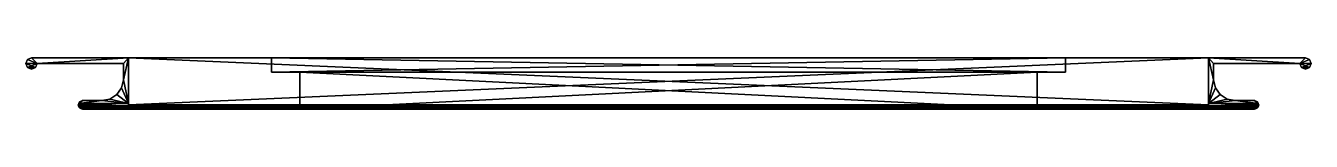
# Model space of a CAD drawing. Header units: centimetres. Extents: x -22.5 to 22.5, y -1.8 to 0.
import ezdxf

# ---------------------------------------------------------------- set-up
doc = ezdxf.new("R2010")
doc.units = ezdxf.units.CM
doc.header["$MEASUREMENT"] = 0
for name, color, linetype in [('ALUMINIUM_FRAME', 254, 'Continuous'), ('CAB_DOOR_GLASS', 254, 'Continuous'), ('CAB_DOORS', 31, 'Continuous')]:
    doc.layers.add(name, color=color, linetype=linetype)

msp = doc.modelspace()

# ---------------------------------------------------------------- meshes
at = {"layer": 'ALUMINIUM_FRAME', "color": 254}
mesh = msp.add_polyface(dxfattribs=at)
corners = [(20.483, -1.8, 0.2), (20.483, -1.8, 66.1), (18.9, -1.8, 0.2), (18.9, -1.8, 66.1), (20.514, -1.797, 0.183), (20.514, -1.797, 66.117), (18.9, -1.741, 66.241), (18.9, -1.785, 66.177), (18.9, -1.677, 66.285), (18.9, -1.6, 66.3), (18.9, -1.741, 0.059), (18.9, -1.677, 0.015), (18.9, -1.785, 0.123), (18.9, 0, 66.3), (18.9, 0), (18.9, -1.6), (20.543, -1.785, 0.123), (20.62, -1.753, 0.076), (20.625, -1.741, 0.059), (20.651, -1.677, 0.015), (20.664, -1.647, 0.009), (20.644, -1.6), (20.543, -1.785, 66.177), (20.62, -1.753, 66.224), (20.625, -1.741, 66.241), (20.651, -1.677, 66.285), (20.664, -1.647, 66.291), (20.644, -1.6, 66.3), (19.311, -1.29), (19.554, -1.446), (19.145, -1.054), (19.082, -0.772), (19.082, -0.2), (22.1, -0.2), (22.3, 0), (22.441, -0.059), (22.5, -0.2), (22.441, -0.341), (22.159, -0.341), (22.3, -0.4), (19.838, -1.497), (20.514, -1.497), (20.62, -1.541), (20.62, -1.541, 66.3), (20.514, -1.497, 66.3), (19.838, -1.497, 66.3), (19.554, -1.446, 66.3), (19.311, -1.29, 66.3), (19.145, -1.054, 66.3), (19.082, -0.772, 66.3), (19.082, -0.2, 66.3), (22.1, -0.2, 66.3), (22.3, 0, 66.3), (22.441, -0.059, 66.3), (22.5, -0.2, 66.3), (22.159, -0.341, 66.3), (22.441, -0.341, 66.3), (22.3, -0.4, 66.3), (-20.483, -1.8, 0.2), (-20.483, -1.8, 66.1), (-18.9, -1.8, 0.2), (-18.9, -1.8, 66.1), (-20.514, -1.797, 0.183), (-20.514, -1.797, 66.117), (-18.9, -1.741, 66.241), (-18.9, -1.785, 66.177), (-18.9, -1.677, 66.285), (-18.9, -1.6, 66.3), (-18.9, -1.741, 0.059), (-18.9, -1.677, 0.015), (-18.9, -1.785, 0.123), (-18.9, 0, 66.3), (-18.9, 0), (-18.9, -1.6), (-20.543, -1.785, 0.123), (-20.62, -1.753, 0.076), (-20.625, -1.741, 0.059), (-20.651, -1.677, 0.015), (-20.664, -1.647, 0.009), (-20.644, -1.6), (-20.543, -1.785, 66.177), (-20.62, -1.753, 66.224), (-20.625, -1.741, 66.241), (-20.651, -1.677, 66.285), (-20.664, -1.647, 66.291), (-20.644, -1.6, 66.3), (-19.311, -1.29), (-19.554, -1.446), (-19.145, -1.054), (-19.082, -0.772), (-19.082, -0.2), (-22.1, -0.2), (-22.3, 0), (-22.441, -0.059), (-22.5, -0.2), (-22.441, -0.341), (-22.159, -0.341), (-22.3, -0.4), (-19.838, -1.497), (-20.514, -1.497), (-20.62, -1.541), (-20.62, -1.541, 66.3), (-20.514, -1.497, 66.3), (-19.838, -1.497, 66.3), (-19.554, -1.446, 66.3), (-19.311, -1.29, 66.3), (-19.145, -1.054, 66.3), (-19.082, -0.772, 66.3), (-19.082, -0.2, 66.3), (-22.1, -0.2, 66.3), (-22.3, 0, 66.3), (-22.441, -0.059, 66.3), (-22.5, -0.2, 66.3), (-22.159, -0.341, 66.3), (-22.441, -0.341, 66.3), (-22.3, -0.4, 66.3)]
mesh.append_faces([[corners[k] for k in face] for face in [(2, 1, 3), (1, 4, 5), (11, 18, 10), (6, 23, 24), (6, 25, 8), (9, 26, 27), (38, 37, 39), (56, 55, 57), (14, 52, 34), (34, 53, 35), (35, 54, 36), (36, 56, 37), (37, 57, 39), (39, 55, 38), (38, 51, 33), (33, 50, 32), (32, 49, 31), (31, 48, 30), (30, 47, 28), (28, 46, 29), (29, 45, 40), (40, 44, 41), (41, 43, 42), (60, 59, 61), (59, 62, 63), (69, 76, 68), (64, 81, 82), (64, 83, 66), (67, 84, 85), (96, 95, 97), (114, 113, 115), (72, 110, 92), (92, 111, 93), (93, 112, 94), (94, 114, 95), (95, 115, 97), (97, 113, 96), (96, 109, 91), (91, 108, 90), (90, 107, 89), (89, 106, 88), (88, 105, 86), (86, 104, 87), (87, 103, 98), (98, 102, 99), (99, 101, 100)]], dxfattribs={"vtx0": -1, "color": 254})
mesh.append_faces([[corners[k] for k in face] for face in [(3, 6, 2), (10, 9, 11), (11, 9, 15), (7, 23, 6), (8, 26, 9), (30, 15, 31), (31, 14, 32), (32, 14, 33), (35, 33, 34), (15, 40, 21), (17, 22, 16), (20, 25, 19), (47, 9, 46), (51, 13, 50), (54, 55, 56), (42, 27, 21), (61, 64, 60), (68, 67, 69), (69, 67, 73), (65, 81, 64), (66, 84, 67), (88, 73, 89), (89, 72, 90), (90, 72, 91), (93, 91, 92), (73, 98, 79), (75, 80, 74), (78, 83, 77), (105, 67, 104), (109, 71, 108), (112, 113, 114), (100, 85, 79)]], dxfattribs={"vtx0": -1, "vtx1": -1, "color": 254})
mesh.append_faces([[corners[k] for k in face] for face in [(10, 2, 9), (68, 60, 67)]], dxfattribs={"vtx0": -1, "vtx1": -1, "vtx2": -1, "color": 254})
mesh.append_faces([[corners[k] for k in face] for face in [(2, 8, 9), (9, 14, 15), (4, 2, 12), (17, 12, 10), (20, 11, 15), (5, 7, 3), (33, 14, 34), (33, 36, 37), (21, 40, 41), (22, 4, 16), (24, 17, 18), (25, 18, 19), (27, 44, 45), (9, 45, 46), (9, 48, 49), (13, 49, 50), (51, 52, 13), (51, 53, 52), (51, 54, 53), (45, 9, 27), (27, 20, 21), (60, 66, 67), (67, 72, 73), (62, 60, 70), (75, 70, 68), (78, 69, 73), (63, 65, 61), (91, 72, 92), (91, 94, 95), (79, 98, 99), (80, 62, 74), (82, 75, 76), (83, 76, 77), (85, 102, 103), (67, 103, 104), (67, 106, 107), (71, 107, 108), (109, 110, 71), (109, 111, 110), (109, 112, 111), (103, 67, 85), (85, 78, 79)]], dxfattribs={"vtx0": -1, "vtx2": -1, "color": 254})
mesh.append_faces([[corners[k] for k in face] for face in [(0, 1, 2), (0, 4, 1), (13, 14, 9), (0, 2, 4), (16, 4, 12), (16, 12, 17), (18, 17, 10), (19, 18, 11), (19, 11, 20), (21, 20, 15), (22, 7, 5), (1, 5, 3), (22, 23, 7), (24, 25, 6), (25, 26, 8), (42, 21, 41), (5, 4, 22), (23, 17, 24), (43, 44, 27), (13, 52, 14), (52, 53, 34), (53, 54, 35), (54, 56, 36), (56, 57, 37), (57, 55, 39), (55, 51, 38), (51, 50, 33), (50, 49, 32), (49, 48, 31), (48, 47, 30), (47, 46, 28), (46, 45, 29), (45, 44, 40), (44, 43, 41), (26, 20, 27), (58, 59, 60), (58, 62, 59), (71, 72, 67), (58, 60, 62), (74, 62, 70), (74, 70, 75), (76, 75, 68), (77, 76, 69), (77, 69, 78), (79, 78, 73), (80, 65, 63), (59, 63, 61), (80, 81, 65), (82, 83, 64), (83, 84, 66), (100, 79, 99), (63, 62, 80), (81, 75, 82), (101, 102, 85), (71, 110, 72), (110, 111, 92), (111, 112, 93), (112, 114, 94), (114, 115, 95), (115, 113, 97), (113, 109, 96), (109, 108, 91), (108, 107, 90), (107, 106, 89), (106, 105, 88), (105, 104, 86), (104, 103, 87), (103, 102, 98), (102, 101, 99), (84, 78, 85)]], dxfattribs={"vtx1": -1, "color": 254})
mesh.append_faces([[corners[k] for k in face] for face in [(6, 8, 2), (28, 29, 15), (30, 28, 15), (15, 14, 31), (35, 36, 33), (38, 33, 37), (29, 40, 15), (25, 24, 18), (47, 48, 9), (51, 55, 54), (13, 9, 49), (64, 66, 60), (86, 87, 73), (88, 86, 73), (73, 72, 89), (93, 94, 91), (96, 91, 95), (87, 98, 73), (83, 82, 76), (105, 106, 67), (109, 113, 112), (71, 67, 107)]], dxfattribs={"vtx1": -1, "vtx2": -1, "color": 254})
mesh.append_faces([[corners[k] for k in face] for face in [(3, 7, 6), (10, 12, 2), (17, 23, 22), (20, 26, 25), (42, 43, 27), (61, 65, 64), (68, 70, 60), (75, 81, 80), (78, 84, 83), (100, 101, 85)]], dxfattribs={"vtx2": -1, "color": 254})
at = {"layer": 'CAB_DOOR_GLASS', "color": 254}
mesh = msp.add_polyface(dxfattribs=at)
corners = [(13.9, 0, 5), (13.9, 0, 61.3), (13.9, -0.5, 5), (13.9, -0.5, 61.3), (-13.9, 0, 61.3), (-13.9, -0.5, 61.3), (-13.9, 0, 5), (-13.9, -0.5, 5)]
mesh.append_faces([[corners[k] for k in face] for face in [(2, 1, 3), (3, 4, 5), (5, 6, 7), (7, 0, 2), (1, 6, 4), (5, 2, 3)]], dxfattribs={"vtx0": -1, "color": 254})
mesh.append_faces([[corners[k] for k in face] for face in [(0, 1, 2), (1, 4, 3), (4, 6, 5), (6, 0, 7), (0, 6, 1), (7, 2, 5)]], dxfattribs={"vtx1": -1, "color": 254})
at = {"layer": 'CAB_DOORS', "color": 31}
mesh = msp.add_polyface(dxfattribs=at)
corners = [(13.9, 0, 5), (13.9, -0.5, 5), (13.9, 0, 61.3), (13.9, -0.5, 61.3), (-13.9, 0, 61.3), (-13.9, -0.5, 61.3), (-13.9, 0, 5), (-13.9, -0.5, 5), (-12.9, -0.5, 60.3), (-12.9, -0.5, 6), (12.9, -0.5, 6), (12.9, -0.5, 60.3), (-12.9, -1.8, 6), (-12.9, -1.8, 60.3), (12.9, -1.8, 60.3), (12.9, -1.8, 6), (18.9, -1.707, 0.011), (18.9, -1.756, 0.044), (-18.9, -1.707, 0.011), (-18.9, -1.756, 0.044), (18.9, -1.65), (-18.9, -1.65), (18.9, -1.789, 0.093), (18.9, -1.8, 0.15), (-18.9, -1.789, 0.093), (-18.9, -1.8, 0.15), (18.9, -1.789, 66.207), (18.9, -1.756, 66.256), (-18.9, -1.789, 66.207), (-18.9, -1.756, 66.256), (18.9, -1.8, 66.15), (-18.9, -1.8, 66.15), (18.9, -1.707, 66.289), (-18.9, -1.707, 66.289), (18.9, -1.65, 66.3), (-18.9, -1.65, 66.3), (18.9, 0), (-18.9, 0), (18.9, 0, 66.3), (-18.9, 0, 66.3)]
mesh.append_faces([[corners[k] for k in face] for face in [(2, 1, 3), (5, 2, 3), (7, 4, 5), (0, 7, 1), (12, 8, 13), (13, 11, 14), (14, 10, 15), (15, 9, 12), (18, 17, 19), (21, 16, 18), (24, 23, 25), (19, 22, 24), (28, 27, 29), (31, 26, 28), (29, 32, 33), (33, 34, 35), (36, 21, 37), (38, 20, 36), (39, 34, 38)]], dxfattribs={"vtx0": -1, "color": 31})
mesh.append_faces([[corners[k] for k in face] for face in [(9, 7, 8), (7, 10, 1), (35, 18, 33), (6, 37, 4), (37, 0, 36), (15, 23, 14), (23, 12, 25)]], dxfattribs={"vtx0": -1, "vtx1": -1, "color": 31})
mesh.append_faces([[corners[k] for k in face] for face in [(1, 10, 11), (3, 11, 8), (26, 23, 22), (27, 22, 17), (32, 17, 16), (34, 16, 20), (24, 31, 28), (19, 28, 29), (18, 29, 33), (35, 21, 18), (35, 37, 21), (36, 0, 2), (38, 2, 4), (25, 12, 13), (31, 13, 14)]], dxfattribs={"vtx0": -1, "vtx2": -1, "color": 31})
mesh.append_faces([[corners[k] for k in face] for face in [(0, 1, 2), (4, 2, 5), (6, 4, 7), (6, 7, 0), (9, 8, 12), (8, 11, 13), (11, 10, 14), (10, 9, 15), (16, 17, 18), (20, 16, 21), (22, 23, 24), (17, 22, 19), (26, 27, 28), (30, 26, 31), (27, 32, 29), (32, 34, 33), (20, 21, 36), (30, 23, 26), (35, 34, 39), (25, 31, 24)]], dxfattribs={"vtx1": -1, "color": 31})
mesh.append_faces([[corners[k] for k in face] for face in [(7, 5, 8), (9, 10, 7), (5, 3, 8), (3, 1, 11), (38, 34, 20), (34, 32, 16), (32, 27, 17), (27, 26, 22), (18, 19, 29), (19, 24, 28), (37, 39, 4), (6, 0, 37), (39, 38, 4), (38, 36, 2), (23, 30, 14), (15, 12, 23), (30, 31, 14), (31, 25, 13)]], dxfattribs={"vtx1": -1, "vtx2": -1, "color": 31})
mesh.append_faces([[corners[k] for k in face] for face in [(35, 39, 37)]], dxfattribs={"vtx2": -1, "color": 31})

doc.saveas('drawing.dxf')
